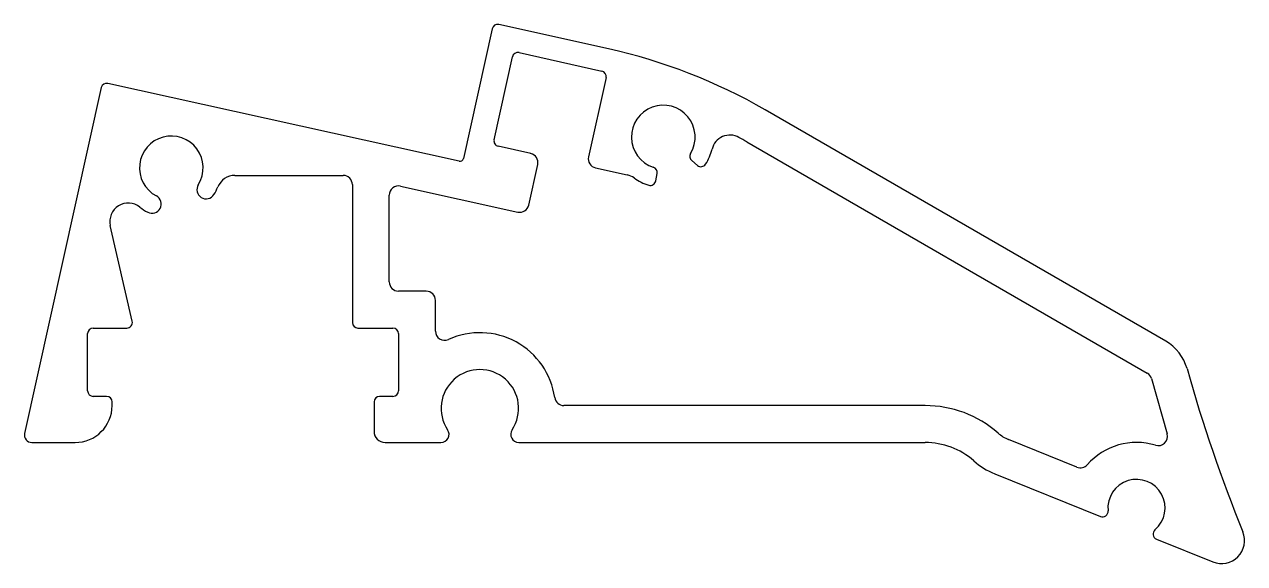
# Model space of a CAD drawing. Extents: x -36.3 to 47.7, y -16.7 to 20.4.
import ezdxf

# ---------------------------------------------------------------- set-up
doc = ezdxf.new("R2010")
doc.units = 0
doc.header["$MEASUREMENT"] = 0
doc.layers.get('0').update_dxf_attribs({"linetype": 'CONTINUOUS'})

msp = doc.modelspace()

# ---------------------------------------------------------------- linework, layer by layer
for p, q in [((3.934, 18.759), (-3.608, 20.431)), ((-4.062, 20.142), (-6.041, 11.214)), ((-2.216, 18.496), (3.488, 17.232)), ((-3.934, 12.503), (-2.67, 18.207)), ((-30.977, 16.092), (-36.255, -7.716)), ((-6.344, 11.021), (-30.522, 16.381)), ((3.777, 16.778), (2.568, 11.322)), ((42.306, -1.359), (14.738, 14.558)), ((-1.413, 11.554), (-3.645, 12.049)), ((13.468, 12.358), (41.036, -3.558)), ((9.673, 11.063), (10.067, 10.735)), ((-1.549, 8.007), (-0.931, 10.797)), ((3.051, 10.565), (5.241, 10.079)), ((7.201, 9.676), (7.288, 10.181)), ((-21.773, 10.047), (-14.322, 10.047)), ((-13.687, 9.412), (-13.687, -0.079)), ((-10.375, 9.313), (-2.306, 7.524)), ((-11.147, 2.715), (-11.147, 8.693)), ((-28.843, 0.006), (-30.354, 6.596)), ((-8.607, 2.08), (-10.512, 2.08)), ((-7.972, -0.67), (-7.972, 1.445)), ((-31.531, -0.46), (-29.215, -0.46)), ((-13.306, -0.46), (-10.893, -0.46)), ((-31.912, -4.778), (-31.912, -0.841)), ((-10.512, -0.841), (-10.512, -4.778)), ((41.33, -3.937), (42.397, -7.747)), ((-30.61, -5.159), (-31.531, -5.159)), ((-30.229, -5.794), (-30.229, -5.54)), ((-12.195, -5.54), (-12.195, -7.572)), ((-10.893, -5.159), (-11.814, -5.159)), ((25.736, -5.794), (0.872, -5.794)), ((-35.759, -8.334), (-32.769, -8.334)), ((-11.433, -8.334), (-7.594, -8.334)), ((-2.228, -8.334), (25.736, -8.334)), ((36.194, -10.033), (31.484, -8.13)), ((30.532, -10.486), (37.814, -13.427)), ((41.671, -14.986), (45.555, -16.555))]:
    msp.add_line(p, q)
for centre, radius, start, end in [((-3.69, 20.059), 0.381, 77.50194, 167.50193), ((-2.298, 18.124), 0.381, 77.50194, 167.50193), ((-4.312, -18.438), 38.1, 60, 77.5), ((3.405, 16.86), 0.381, 347.50196, 77.50194), ((-30.605, 16.009), 0.381, 77.50195, 167.50194), ((7.716, 12.688), 2.191, 328.81027, 251.77102), ((-26.153, 10.567), 2.191, 327.98636, 242.01364), ((12.309, 11.554), 1.27, 61.0045, 166.13386), ((-4.312, -18.438), 35.56, 60, 61.0045), ((-3.562, 12.421), 0.381, 167.5, 257.50193), ((7.716, 12.688), 3.461, 327.39699, 346.13386), ((-6.289, 11.269), 0.254, 257.5, 347.50715), ((-1.551, 10.934), 0.635, 347.50477, 77.5), ((3.188, 11.185), 0.635, 167.50477, 257.5), ((9.916, 11.356), 0.381, 148.81027, 230.2944), ((6.912, 10.245), 0.381, 350.29064, 71.77102), ((10.311, 11.029), 0.381, 230.29064, 327.39699), ((-23.757, 9.069), 0.635, 147.98636, 327.98288), ((-26.153, 10.567), 3.461, 327.98572, 337.77197), ((-21.773, 8.777), 1.27, 90, 157.77197), ((-14.322, 9.412), 0.635, 0, 90), ((-10.512, 8.693), 0.635, 77.5, 180), ((4.966, 8.839), 1.27, 54.44743, 77.50266), ((7.716, 12.688), 3.461, 234.44743, 253.1848), ((6.825, 9.74), 0.381, 253.18886, 350.29065), ((-27.479, 8.072), 0.635, 242.01501, 62.01501), ((-29.116, 6.88), 1.27, 51.20755, 192.91335), ((-26.153, 10.567), 3.461, 231.20755, 242.01414), ((-2.169, 8.144), 0.635, 257.5, 347.5), ((-10.512, 2.715), 0.635, 180, 270), ((-8.607, 1.445), 0.635, 0, 90), ((-29.215, -0.079), 0.381, 270, 12.91335), ((-31.531, -0.841), 0.381, 90, 180), ((-13.306, -0.079), 0.381, 180, 270), ((-10.893, -0.841), 0.381, 0, 90), ((-7.337, -0.67), 0.635, 180, 294.53789), ((-4.911, -5.985), 5.207, 8.12386, 114.53604), ((40.718, -4.108), 3.175, 15.6466, 60.00182), ((-4.911, -5.985), 2.667, 326.28059, 213.71885), ((144.669, 25.003), 104.775, 195.64506, 202.1409), ((40.718, -4.108), 0.635, 15.6498, 60), ((-31.531, -4.778), 0.381, 180, 270), ((-10.893, -4.778), 0.381, 270, 0), ((-32.769, -5.794), 2.54, 270, 0), ((-30.61, -5.54), 0.381, 360, 90), ((-11.814, -5.54), 0.381, 90, 180), ((0.872, -5.159), 0.635, 188.11899, 270), ((25.736, -13.414), 7.62, 48.74923, 90), ((-7.594, -7.775), 0.559, 270, 33.71885), ((-2.228, -7.775), 0.559, 146.28384, 270), ((-35.759, -7.826), 0.508, 167.5, 270), ((-11.433, -7.572), 0.762, 180, 270), ((25.736, -13.414), 5.08, 48.74923, 90), ((32.435, -5.775), 2.54, 228.74923, 248), ((40.295, -12.841), 4.509, 73.1546, 138.67831), ((41.785, -7.918), 0.635, 253.1546, 15.64511), ((32.435, -5.775), 5.08, 228.74923, 248.00045), ((36.432, -9.445), 0.635, 248.00437, 318.68197), ((40.295, -12.841), 1.969, 310.29827, 185.70148), ((37.957, -13.074), 0.381, 248.00277, 5.70148), ((41.814, -14.633), 0.381, 130.29985, 248), ((46.149, -15.083), 1.587, 248.00074, 22.1409)]:
    msp.add_arc(centre, radius, start, end)

doc.saveas('drawing.dxf')
